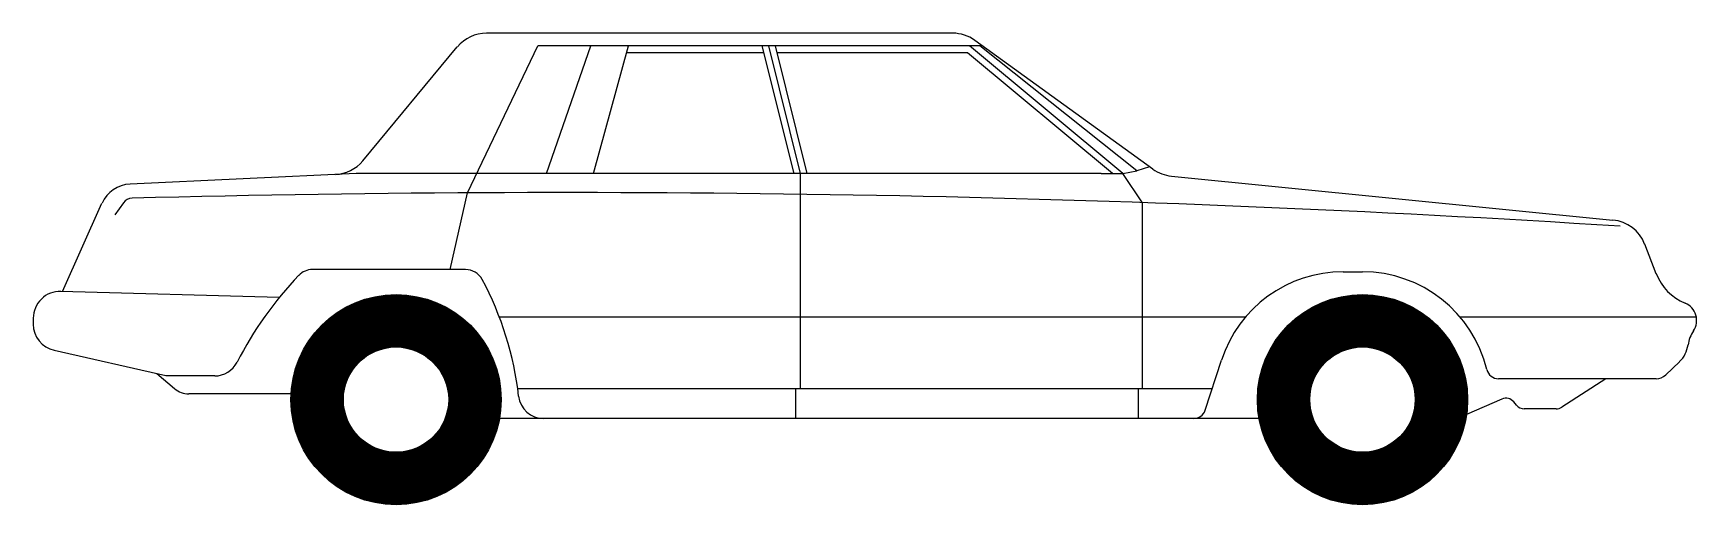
# Model space of a CAD drawing. Extents: x -174 to 0, y 0 to 49.
import ezdxf

# ---------------------------------------------------------------- set-up
doc = ezdxf.new("R2010")
doc.units = 0
doc.layers.add('LAYER01', color=7, linetype='CONTINUOUS')

msp = doc.modelspace()

# ---------------------------------------------------------------- linework, layer by layer
at = {"layer": 'LAYER01', "color": 7, "linetype": 'CONTINUOUS'}
for p, q in [((-77.81, 49.34), (-126.58, 49.34)), ((-139.53, 35.99), (-129.64, 47.91)), ((-128.57, 32.64), (-121.22, 48.02)), ((-74.7, 48.02), (-121.22, 48.02)), ((-120.32, 34.67), (-115.67, 48.02)), ((-115.4, 34.67), (-111.74, 48.02)), ((-97.55, 47.3), (-111.94, 47.3)), ((-94.41, 34.67), (-97.73, 48.02)), ((-93.72, 34.67), (-97.04, 48.02)), ((-93.03, 34.67), (-96.34, 48.02)), ((-76.26, 47.3), (-96.16, 47.3)), ((-61.08, 34.66), (-76.26, 47.3)), ((-60.02, 34.65), (-76.07, 48.02)), ((-56.87, 35.13), (-75.48, 48.59)), ((-58.54, 34.93), (-74.99, 48.02)), ((-60.02, 34.65), (-58.54, 34.93)), ((-57.21, 35.38), (-58.54, 34.93)), ((-140.23, 34.67), (-163.88, 33.56)), ((-62.28, 34.67), (-140.23, 34.67)), ((-93.72, 19.62), (-93.72, 34.67)), ((-62.28, 34.67), (-60.02, 34.65)), ((-57.97, 31.61), (-60.02, 34.65)), ((-54.93, 34.4), (-8.75, 29.8)), ((-170.93, 22.32), (-166.81, 31.56)), ((-164.57, 31.6), (-165.48, 30.35)), ((-130.39, 24.63), (-128.57, 32.64)), ((-57.97, 19.62), (-57.97, 31.61)), ((-4.21, 24.18), (-5.42, 27.27)), ((-128.78, 24.63), (-144.79, 24.63)), ((-36.97, 24.38), (-34.94, 24.38)), ((-148.26, 21.7), (-171.11, 22.33)), ((-174, 19.51), (-174, 18.91)), ((-47.2, 19.62), (-125.23, 19.62)), ((-93.72, 12.14), (-93.72, 19.62)), ((-57.97, 12.14), (-57.97, 19.62)), ((0, 19.62), (-24.7, 19.62)), ((-160.12, 13.48), (-171.81, 16.16)), ((-51.4, 9.89), (-49.69, 15.14)), ((-3.22, 13.59), (-1.77, 14.97)), ((-159.22, 12.14), (-161.08, 13.7)), ((-155.01, 13.48), (-160.12, 13.48)), ((-4.23, 13.19), (-20.72, 13.19)), ((-9.5, 13.19), (-14.1, 10.2)), ((-147.03, 11.6), (-157.73, 11.6)), ((-50.67, 12.14), (-123.32, 12.14)), ((-94.21, 9.03), (-94.21, 12.14)), ((-58.39, 9.03), (-58.39, 12.14)), ((-20.36, 11.06), (-24.06, 9.44)), ((-18.83, 10.42), (-19.11, 10.76)), ((-120.62, 9.03), (-125.23, 9.03)), ((-45.76, 9.03), (-120.62, 9.03)), ((-14.68, 10.03), (-18.01, 10.03))]:
    msp.add_line(p, q, dxfattribs=at)
at = {"layer": 'LAYER01', "color": 7, "linetype": 'CONTINUOUS', "const_width": 5.49}
for points in [[(-127.8, 11, -1), (-144.3, 11, -1)], [(-26.69, 11, -1), (-43.19, 11, -1)]]:
    msp.add_lwpolyline(points, format="xyb", close=True, dxfattribs=at)
at = {"layer": 'LAYER01', "color": 7, "linetype": 'CONTINUOUS'}
for centre, radius in [((-136.05, 11), 11), ((-34.94, 11), 11), ((-136.05, 11), 5.51), ((-34.94, 11), 5.51)]:
    msp.add_circle(centre, radius, dxfattribs=at)
for centre, radius, start, end in [((-126.58, 45.38), 3.97, 90, 140.3029), ((-77.81, 45.38), 3.97, 54.135, 90), ((-142.58, 38.53), 3.97, 272.6827, 320.3029), ((-54.54, 38.35), 3.97, 234.135, 264.3123), ((-163.72, 30.18), 3.38, 92.6827, 155.9736), ((-163.62, 30.91), 1.17, 91.491, 143.9553), ((-118.51, -1702.12), 1734.79, 86.34698, 91.49105), ((-9.15, 25.82), 4, 21.3107, 84.3123), ((-144.79, 22.64), 1.98, 90, 136.3964), ((-128.78, 22.64), 1.98, 28.1371, 90), ((-36.97, 11), 13.38, 90, 161.9732), ((-34.94, 11), 13.38, 13.5864, 90), ((-118.09, -2.78), 38.85, 136.3964, 152.9097), ((-157.14, 7.48), 34.14, 6.5135, 28.1371), ((0.9, 26.18), 5.49, 201.3107, 247.7048), ((-171.18, 19.51), 2.82, 88.4193, 180), ((-1.92, 19.3), 1.94, 325.3744, 67.7048), ((-171.18, 18.91), 2.82, 180, 257.0905), ((2.46, 16.28), 3.37, 145.3744, 172.3839), ((-3.82, 17.12), 2.96, 313.7173, 352.3839), ((-155.01, 16.1), 2.62, 270, 332.9097), ((-20.72, 14.43), 1.24, 193.5864, 270), ((-4.23, 14.65), 1.46, 270, 313.7173), ((-157.73, 13.93), 2.32, 230.1291, 270), ((-120.62, 11.65), 2.62, 186.5135, 270), ((-19.93, 10.09), 1.06, 39.301, 113.7159), ((-52.58, 10.27), 1.24, 270, 341.9732), ((-18.01, 11.09), 1.06, 219.301, 270), ((-14.68, 11.09), 1.06, 270, 303.047)]:
    msp.add_arc(centre, radius, start, end, dxfattribs=at)

doc.saveas('drawing.dxf')
